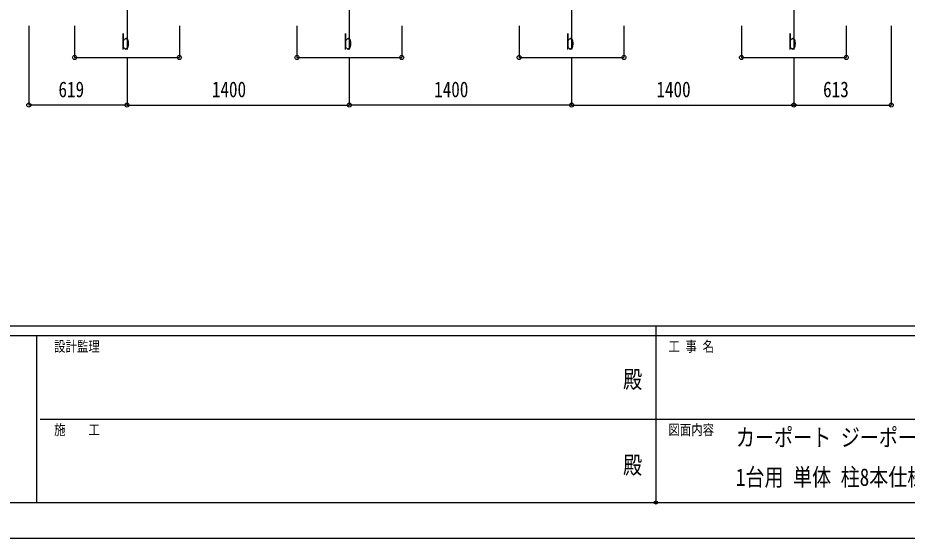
# Model space of a CAD drawing. Units: millimetres, scale not verified. Extents: x -12615 to 12615, y -8910 to 8910.
# Drawn here: x -4034 to 1568, y -8910 to -5632 of the extents above; entities that cross this region are included whole.
import ezdxf
from ezdxf.enums import TextEntityAlignment as Align

# ---------------------------------------------------------------- set-up
doc = ezdxf.new("R2010")
doc.units = ezdxf.units.MM
doc.header["$LTSCALE"] = 40
doc.header["$PDMODE"] = 32
doc.header["$PDSIZE"] = 20
for name, color, linetype in [('0-2_USER1', 3, 'Continuous'), ('0-3_YKK_12', 2, 'Continuous'), ('0-6_YKK_D', 6, 'Continuous'), ('0-7_YKK_ZWAK', 7, 'Continuous')]:
    doc.layers.add(name, color=color, linetype=linetype)
doc.styles.add('ＭＳ ゴシック', font='')
doc.styles.get('ＭＳ ゴシック').set_extended_font_data('MS Gothic')

msp = doc.modelspace()

# ---------------------------------------------------------------- linework, layer by layer
at = {"layer": '0-3_YKK_12'}
for p, q in [((-3345.62, -5332.18), (-3345.62, -5832.18)), ((-1945.62, -5332.18), (-1945.62, -5832.18)), ((-545.62, -5332.18), (-545.62, -5832.18)), ((854.38, -5332.18), (854.38, -5832.18))]:
    msp.add_line(p, q, dxfattribs=at)
at = {"layer": '0-6_YKK_D'}
for p, q in [((-3964.23, -5682.18), (-3964.23, -6183.18)), ((-3675.62, -5682.18), (-3675.62, -5883.18)), ((-3015.62, -5682.18), (-3015.62, -5883.18)), ((-2275.62, -5682.18), (-2275.62, -5883.18)), ((-1615.62, -5682.18), (-1615.62, -5883.18)), ((-875.62, -5682.18), (-875.62, -5883.18)), ((-215.62, -5682.18), (-215.62, -5883.18)), ((524.38, -5682.18), (524.38, -5883.18)), ((1184.38, -5682.18), (1184.38, -5883.18)), ((1467.56, -5682.18), (1467.56, -6183.18)), ((-3675.62, -5882.18), (-3015.62, -5882.18)), ((-3345.62, -5883.18), (-3345.62, -6183.18)), ((-3345.62, -5883.18), (-3345.62, -6183.18)), ((-2275.62, -5882.18), (-1615.62, -5882.18)), ((-1945.62, -5883.18), (-1945.62, -6183.18)), ((-1945.62, -5883.18), (-1945.62, -6183.18)), ((-875.62, -5882.18), (-215.62, -5882.18)), ((-545.62, -5883.18), (-545.62, -6183.18)), ((-545.62, -5883.18), (-545.62, -6183.18)), ((524.38, -5882.18), (1184.38, -5882.18)), ((854.38, -5883.18), (854.38, -6183.18)), ((854.38, -5883.18), (854.38, -6183.18)), ((-3345.62, -6182.18), (-3964.23, -6182.18)), ((-3345.62, -6182.18), (-1945.62, -6182.18)), ((-545.62, -6182.18), (-1945.62, -6182.18)), ((-545.62, -6182.18), (854.38, -6182.18)), ((854.38, -6182.18), (1467.56, -6182.18))]:
    msp.add_line(p, q, dxfattribs=at)
for centre in [(-3675.62, -5882.18), (-3015.62, -5882.18), (-2275.62, -5882.18), (-1615.62, -5882.18), (-875.62, -5882.18), (-215.62, -5882.18), (524.38, -5882.18), (1184.38, -5882.18), (-3964.23, -6182.18), (-3345.62, -6182.18), (-3345.62, -6182.18), (-1945.62, -6182.18), (-1945.62, -6182.18), (-545.62, -6182.18), (-545.62, -6182.18), (854.38, -6182.18), (854.38, -6182.18), (1467.56, -6182.18)]:
    msp.add_circle(centre, 12.75, dxfattribs=at)
at = {"layer": '0-7_YKK_ZWAK'}
for p, q in [((11685.06, -7575), (-11714.94, -7575)), ((-14.94, -7575), (-14.94, -8685)), ((-3914.94, -7635), (-11714.94, -7635)), ((-3914.94, -7635), (-3914.94, -8685)), ((-14.94, -7635), (-3914.94, -7635)), ((3885.06, -7635), (-14.94, -7635)), ((-3892.44, -8160), (-14.94, -8160)), ((-14.94, -8160), (3885.06, -8160)), ((-11714.94, -8685), (-3914.94, -8685)), ((-3914.94, -8685), (-14.94, -8685)), ((-14.94, -8685), (3885.06, -8685))]:
    msp.add_line(p, q, dxfattribs=at)
msp.add_lwpolyline([(-12615, -8910), (12615, -8910), (12615, 8910), (-12615, 8910)], close=True, dxfattribs=at)
msp.add_point((-14.94, -8685), dxfattribs=at)

# ---------------------------------------------------------------- texts
at = {"layer": '0-2_USER1', "style": 'ＭＳ ゴシック', "width": 0.8}
for s, p in [('カーポート ジーポートPro PV 3000タイプ', (489.47, -8363.23)), ('1台用 単体 柱8本仕様 姿図 55-30', (489.47, -8613.23))]:
    msp.add_text(s, height=110, dxfattribs=at).set_placement(p, align=Align.BOTTOM_LEFT)
at = {"layer": '0-6_YKK_D', "style": 'ＭＳ ゴシック', "width": 0.8}
for s, p in [('b', (-3381.62, -5862.18)), ('b', (-1981.62, -5862.18)), ('b', (-581.62, -5862.18)), ('b', (818.38, -5862.18)), ('619', (-3777.33, -6162.18)), ('1400', (-2811.22, -6162.18)), ('1400', (-1411.22, -6162.18)), ('1400', (-11.22, -6162.18)), ('613', (1038.57, -6162.18))]:
    msp.add_text(s, height=98.97, dxfattribs=at).set_placement(p, align=Align.BOTTOM_LEFT)
at = {"layer": '0-7_YKK_ZWAK', "style": 'ＭＳ ゴシック', "width": 0.8}
for s, height, p in [('設計監理', 65.98, (-3804.94, -7755)), ('工 事 名', 65.98, (63.81, -7755)), ('殿', 110, (-221, -7997.5)), ('施\u3000\u3000工', 65.98, (-3804.94, -8280)), ('図面内容', 65.98, (63.81, -8280)), ('殿', 110, (-221, -8537.5))]:
    msp.add_text(s, height=height, dxfattribs=at).set_placement(p, align=Align.BOTTOM_LEFT)

doc.saveas('drawing.dxf')
